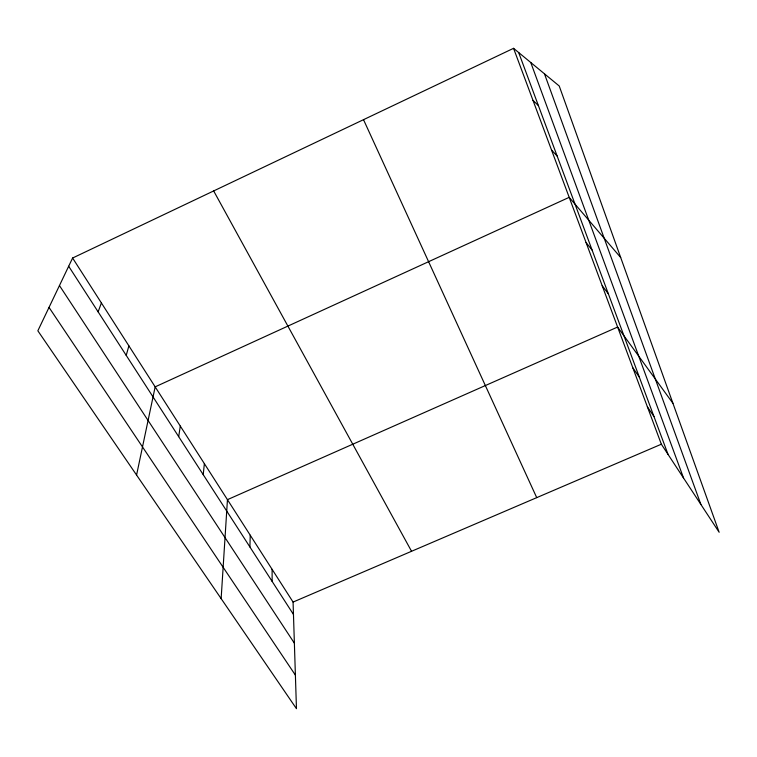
<?xml version="1.0" encoding="UTF-8"?>
<svg xmlns="http://www.w3.org/2000/svg" width="757" height="757" viewBox="0 0 757 757"><rect width="100%" height="100%" fill="white"/><g stroke="black" fill="none" stroke-linecap="round" stroke-linejoin="round"><path stroke-width="1.14" d="M249.914 546.989L250.236 535.227M221.139 598.626L227.45 499.658L617.608 327.052L672.945 403.32M203.217 474.658L204.371 463.653M178.69 436.647L180.308 426.087M136.572 475.046L155.166 386.855L569.188 197.34L620.702 257.541M126.22 355.374L128.889 345.854M98.126 311.865L101.4 302.951M72.606 258.023L37.85 330.8L296.46 708.684L293.073 602.07L72.606 258.023L513.558 48.316L559.224 85.995L719.15 532.275L661.353 444.217L513.558 48.316M293.073 602.07L661.353 444.217M533.004 100.397L538.397 105.583M551.522 150.009L557.152 156.065M586.06 242.524L592.088 250.065M602.184 285.72L608.382 293.886M632.824 367.807L639.296 377.081M647.386 406.821L653.972 416.568M49.025 307.408L295.391 675.13M59.453 285.559L294.378 643.195M68.679 266.246L293.47 614.457M213.663 190.934L411.553 551.285M363.511 119.672L536.722 497.633M518.677 52.536L668.034 454.389M530.752 62.49L683.562 478.064M544.463 73.808L700.887 504.455M272.094 569.33L272.151 581.423"/></g></svg>
